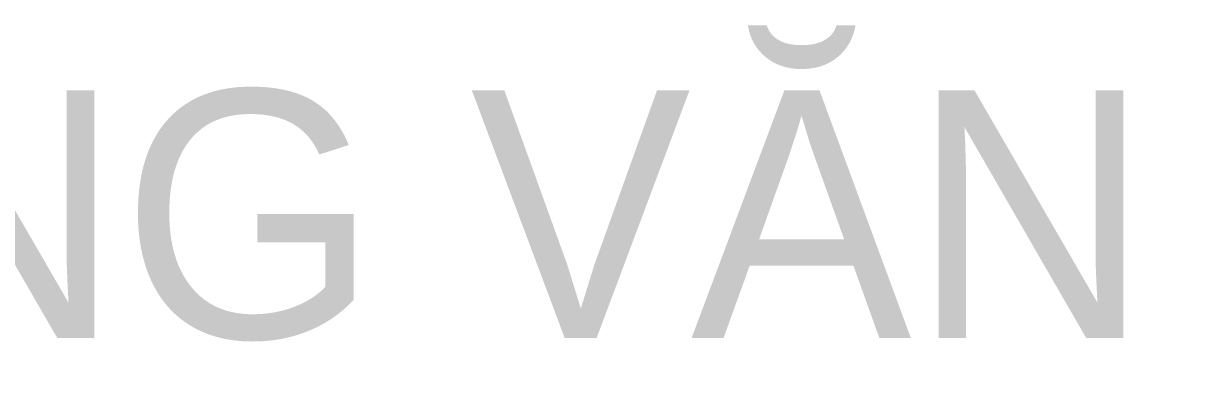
# Model space of a CAD drawing. Header units: millimetres. Extents: x 480521 to 6014615, y -961280 to 187869.
# Drawn here: x 754686.3 to 755138.7, y 12338.1 to 12481.2 of the extents above; entities that cross this region are included whole.
import ezdxf
from ezdxf.enums import TextEntityAlignment as Align

# ---------------------------------------------------------------- set-up
doc = ezdxf.new("R2010")
doc.units = ezdxf.units.MM
doc.header["$LTSCALE"] = 600
doc.header["$MEASUREMENT"] = 0
doc.layers.get('0').update_dxf_attribs({"lineweight": 0})
doc.layers.add('LC Net thay', color=7, linetype='Continuous', lineweight=25)
doc.layers.add('LC Text1', color=3, linetype='Continuous', lineweight=20)
doc.styles.add('Khungten', font='VHAVAN.TTF', dxfattribs={"width": 0.9, "height": 5000})
doc.styles.add('LC 1', font='VHAVANB.TTF')
doc.styles.add('Title', font='VHBLACK.TTF')
doc.styles.add('VNAVANTH', font='VHAVANB.TTF', dxfattribs={"width": 0.6})

# ---------------------------------------------------------------- blocks, each defined once
blk = doc.blocks.new('lcdi fix')
at = {"color": 7, "style": 'VNAVANTH'}
blk.add_text('ks. hoµng v¨n thuËn', height=159.999995850217, dxfattribs=at).set_placement((38552.65469758676, -5357.217787237954), align=Align.CENTER)
at = {"color": 7, "style": 'Khungten', "width": 0.8}
for tag, p in [('REVISION', (39498.75276287364, -10746.30405127808)), ('NGAYHT', (39546.07427452968, -11609.37101318493))]:
    blk.add_attdef(tag, text='', height=199.998925739526, dxfattribs=at).set_placement(p, align=Align.CENTER)
at = {"layer": 'LC Text1', "color": 3, "style": 'LC 1', "width": 1.834005631990714}
for tag, p, p2 in [('TENBANVE1', (36912.65778328942, -8885.760335756378), (40339.1450838642, -8885.760335756378)), ('TENBANVE2', (36912.65778328942, -9562.465661143795), (40339.1450838642, -9562.465661143795))]:
    blk.add_attdef(tag, text='', height=249.9999935159642, dxfattribs=at).set_placement(p, p2, align=Align.FIT)
at = {"layer": 'LC Text1', "style": 'Title', "width": 0.7}
blk.add_attdef('SOBANVE', text='', height=249.9999935159642, dxfattribs=at).set_placement((39561.98237367439, -13896.18081504657), align=Align.CENTER)

msp = doc.modelspace()

# ---------------------------------------------------------------- block references
at = {"layer": 'LC Net thay', "xscale": 0.6000000155618168, "yscale": 0.6000000155618168, "zscale": 0.6000000155618168}
msp.add_blockref('lcdi fix', (731724.637348058, 15573.58840865163), dxfattribs=at)

doc.saveas('drawing.dxf')
